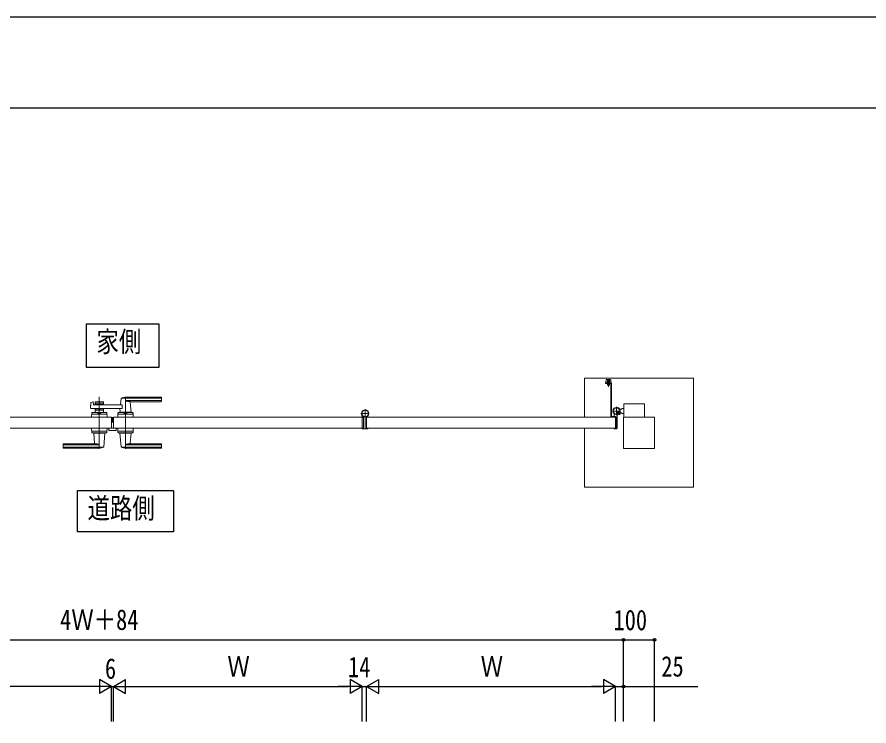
# Model space of a CAD drawing. Units: millimetres, scale not verified. Extents: x -6308 to 6308, y -4455 to 4455.
# Drawn here: x -3570 to -832, y 2178 to 4455 of the extents above; entities that cross this region are included whole.
import ezdxf
from ezdxf.enums import TextEntityAlignment as Align

# ---------------------------------------------------------------- set-up
doc = ezdxf.new("R2010")
doc.units = ezdxf.units.MM
doc.header["$LTSCALE"] = 20
for name, color, linetype in [('0-1_USER1', 3, 'Continuous'), ('0-2_YKK_12', 2, 'Continuous'), ('0-4_YKK_D', 6, 'Continuous'), ('0-5_YKK_ZWAK', 7, 'Continuous')]:
    doc.layers.add(name, color=color, linetype=linetype)
doc.layers.add('0-3_YKK_A1', color=4, linetype='Continuous', lineweight=18)
doc.styles.add('ＭＳ ゴシック', font='')
doc.styles.get('ＭＳ ゴシック').set_extended_font_data('MS Gothic')

msp = doc.modelspace()

# ---------------------------------------------------------------- linework, layer by layer
at = {"layer": '0-1_USER1'}
for points in [[(-3346.67, 3369.5), (-3346.67, 3469.5), (-3114.67, 3469.5), (-3114.67, 3329.08), (-3346.67, 3329.08)], [(-3375.47, 2834.5), (-3375.47, 2934.5), (-3067.15, 2934.5), (-3067.15, 2800.95), (-3375.47, 2800.95)]]:
    msp.add_lwpolyline(points, close=True, dxfattribs=at)
at = {"layer": '0-2_YKK_12'}
msp.add_line((-3263.47, 3152.5), (-3263.47, 3169.5), dxfattribs=at)
at = {"layer": '0-3_YKK_A1'}
for p, q in [((-1677.21, 3288.77), (-1678.47, 3279.5)), ((-1663.72, 3290.5), (-1675.22, 3290.5)), ((-1672.97, 3290.5), (-1672.97, 3283.5)), ((-1669.47, 3291.83), (-1669.47, 3266.72)), ((-1665.97, 3290.5), (-1665.97, 3283.5)), ((-1661.73, 3288.77), (-1660.47, 3279.5)), ((-1679.47, 3279.5), (-1679.47, 3277.5)), ((-1661.47, 3279.5), (-1679.47, 3279.5)), ((-1661.47, 3277.5), (-1679.47, 3277.5)), ((-1678.47, 3279.5), (-1660.47, 3279.5)), ((-1674.47, 3283.5), (-1674.47, 3283)), ((-1664.47, 3283.5), (-1674.47, 3283.5)), ((-1671.47, 3283), (-1674.47, 3283)), ((-1672.97, 3277.5), (-1672.97, 3274.3)), ((-1669.47, 3277.5), (-1672.97, 3277.5)), ((-1671.47, 3283.5), (-1671.47, 3279.5)), ((-1670.81, 3273.5), (-1670.81, 3283.5)), ((-1669.47, 3277.2), (-1669.47, 3274.6)), ((-1668.13, 3273.5), (-1668.13, 3283.5)), ((-1667.47, 3283.5), (-1667.47, 3279.5)), ((-1661.47, 3277.5), (-1661.47, 3171.5)), ((-1659.47, 3277.5), (-1659.47, 3171.5)), ((-3305.47, 3235.5), (-3305.47, 3068.5)), ((-3106.47, 3230.48), (-3235.26, 3230.48)), ((-3221.47, 3235.5), (-3221.47, 3068.5)), ((-3106.47, 3233.5), (-3221.47, 3233.5)), ((-3105.47, 3221.5), (-3105.47, 3232.5)), ((-3334.3, 3200.16), (-3333.08, 3215.57)), ((-3331.57, 3217.35), (-3326.15, 3218.7)), ((-3324.91, 3217.78), (-3324.52, 3209.95)), ((-3231.91, 3209), (-3323.52, 3209)), ((-3318.97, 3217.5), (-3318.97, 3209)), ((-3318.97, 3214.5), (-3291.97, 3214.5)), ((-3293.97, 3219.5), (-3316.97, 3219.5)), ((-3316.97, 3210.5), (-3307.88, 3210.5)), ((-3305.82, 3212.15), (-3307.18, 3210.79)), ((-3305.11, 3212.15), (-3303.76, 3210.79)), ((-3303.05, 3210.5), (-3293.97, 3210.5)), ((-3291.97, 3217.5), (-3291.97, 3209)), ((-3235.52, 3229.89), (-3237.22, 3210.81)), ((-3106.47, 3222.83), (-3221.47, 3222.83)), ((-3107.47, 3219.5), (-3206.49, 3219.5)), ((-3206.3, 3217.31), (-3203.5, 3185.82)), ((-1620.47, 3169.5), (-1620.47, 3211)), ((-1555.47, 3213), (-1618.47, 3213)), ((-1553.47, 3211), (-1553.47, 3169.5)), ((-3330.03, 3182.57), (-3330.47, 3169.5)), ((-3282.74, 3179.5), (-3328.2, 3179.5)), ((-3328.04, 3184.5), (-3282.9, 3184.5)), ((-3318.97, 3198), (-3318.97, 3184.5)), ((-3318.97, 3192.5), (-3291.97, 3192.5)), ((-3291.97, 3184.5), (-3318.97, 3184.5)), ((-3316.97, 3196.5), (-3307.88, 3196.5)), ((-3305.82, 3194.85), (-3307.18, 3196.21)), ((-3305.11, 3194.85), (-3303.76, 3196.21)), ((-3303.05, 3196.5), (-3293.97, 3196.5)), ((-3300.97, 3181.7), (-3300.97, 3184.5)), ((-3291.97, 3198), (-3291.97, 3184.5)), ((-3280.91, 3182.57), (-3280.47, 3169.5)), ((-3246.03, 3182.57), (-3246.47, 3169.5)), ((-3198.74, 3179.5), (-3244.2, 3179.5)), ((-3198.9, 3184.5), (-3244.04, 3184.5)), ((-3203.47, 3185.49), (-3239.47, 3185.49)), ((-3239.47, 3184.5), (-3239.47, 3185.49)), ((-3238.84, 3192.55), (-3239.44, 3185.82)), ((-3203.8, 3185.49), (-3239.14, 3185.49)), ((-3236.47, 3185.49), (-3238.64, 3185.49)), ((-3225.97, 3181.7), (-3225.97, 3184.5)), ((-3203.8, 3185.49), (-3206.47, 3185.49)), ((-3203.47, 3184.5), (-3203.47, 3185.49)), ((-3196.91, 3182.57), (-3196.47, 3169.5)), ((-2437.97, 3181.5), (-2464.97, 3181.5)), ((-2451.47, 3132.41), (-2451.47, 3195.8)), ((-1656.47, 3189.5), (-1630.47, 3189.5)), ((-1651.47, 3170.3), (-1651.47, 3179.34)), ((-1643.47, 3176.5), (-1643.47, 3202.5)), ((-1631.92, 3177.95), (-1641.98, 3188.01)), ((-1638.17, 3187.03), (-1641, 3184.2)), ((-1641, 3184.2), (-1637.58, 3180.79)), ((-1640.53, 3184.66), (-1637.05, 3181.18)), ((-1638.63, 3186.56), (-1635.15, 3183.08)), ((-1634.76, 3183.61), (-1638.17, 3187.03)), ((-1637.05, 3181.18), (-1636.29, 3180.42)), ((-1635.15, 3183.08), (-1634.39, 3182.32)), ((-1627.97, 3195.5), (-1633.66, 3195.5)), ((-1627.97, 3183.5), (-1632.67, 3183.5)), ((-1627.97, 3195.5), (-1625.47, 3198)), ((-1627.97, 3183.5), (-1625.47, 3181)), ((-1620.47, 3198), (-1625.47, 3198)), ((-1620.47, 3181), (-1625.47, 3181)), ((-3330.47, 3169.5), (-3280.47, 3169.5)), ((-3196.47, 3169.5), (-3246.47, 3169.5)), ((-2460.47, 3172), (-2460.47, 3173.36)), ((-2460.32, 3171.65), (-2458.62, 3169.95)), ((-2456.77, 3169.8), (-2458.27, 3169.8)), ((-2456.47, 3169.5), (-2456.47, 3134.5)), ((-2456.47, 3134.5), (-2456.47, 3169.5)), ((-2451.47, 3167.31), (-2451.47, 3134)), ((-2451.47, 3167.31), (-2451.47, 3134)), ((-2451.47, 3166), (-2451.47, 3158)), ((-2446.47, 3169.5), (-2446.47, 3134.5)), ((-2446.17, 3169.8), (-2444.68, 3169.8)), ((-2442.62, 3171.65), (-2444.32, 3169.95)), ((-2442.47, 3172.01), (-2442.47, 3173.36)), ((-1646.47, 3171.5), (-1659.47, 3171.5)), ((-1646.47, 3169.5), (-1659.47, 3169.5)), ((-1646.77, 3169.8), (-1650.97, 3169.8)), ((-1646.47, 3169.5), (-1646.47, 3134.5)), ((-1646.47, 3134.5), (-1646.47, 3169.5)), ((-1644.47, 3134.5), (-1644.47, 3169.5)), ((-1641.47, 3174.56), (-1641.47, 3134)), ((-3330.03, 3121.43), (-3330.47, 3134.5)), ((-3330.47, 3134.5), (-3280.47, 3134.5)), ((-3328.2, 3124.5), (-3282.74, 3124.5)), ((-3280.91, 3121.43), (-3280.47, 3134.5)), ((-3275.47, 3134.5), (-3275.47, 3128)), ((-3275.47, 3134.5), (-3251.47, 3134.5)), ((-3274.47, 3127), (-3252.47, 3127)), ((-3251.47, 3134.5), (-3251.47, 3128)), ((-3246.03, 3121.43), (-3246.47, 3134.5)), ((-3196.47, 3134.5), (-3246.47, 3134.5)), ((-3198.74, 3124.5), (-3244.2, 3124.5)), ((-3196.91, 3121.43), (-3196.47, 3134.5)), ((-2460.47, 3133.7), (-2460.47, 3133)), ((-2456.77, 3134.2), (-2459.97, 3134.2)), ((-2453.47, 3132), (-2459.47, 3132)), ((-2451.47, 3138), (-2451.47, 3146)), ((-2451.47, 3138), (-2451.47, 3146)), ((-2451.47, 3145.91), (-2451.47, 3137.91)), ((-2449.47, 3132), (-2443.47, 3132)), ((-2446.17, 3134.2), (-2442.97, 3134.2)), ((-2442.47, 3133.7), (-2442.47, 3133)), ((-1746.47, 2944.5), (-1746.47, 3134.5)), ((-1651.47, 3133.7), (-1651.47, 3133)), ((-1646.77, 3134.2), (-1650.97, 3134.2)), ((-1643.47, 3132), (-1650.47, 3132)), ((-1644.47, 3136.5), (-1646.47, 3136.5)), ((-1646.47, 3134.5), (-1644.47, 3134.5)), ((-3328.04, 3119.5), (-3282.9, 3119.5)), ((-3323.47, 3119.5), (-3323.47, 3118.5)), ((-3323.47, 3118.5), (-3287.47, 3118.5)), ((-3320.64, 3086.68), (-3323.45, 3118.17)), ((-3291.42, 3074.1), (-3287.5, 3118.17)), ((-3287.47, 3119.5), (-3287.47, 3118.5)), ((-3198.9, 3119.5), (-3244.04, 3119.5)), ((-3239.47, 3119.5), (-3239.47, 3118.5)), ((-3203.47, 3118.5), (-3239.47, 3118.5)), ((-3235.52, 3074.1), (-3239.44, 3118.17)), ((-3206.3, 3086.68), (-3203.49, 3118.17)), ((-3203.47, 3119.5), (-3203.47, 3118.5)), ((-3421.47, 3082.5), (-3421.47, 3071.5)), ((-3420.47, 3081.17), (-3305.47, 3081.17)), ((-3420.47, 3073.52), (-3291.68, 3073.52)), ((-3420.47, 3070.5), (-3305.47, 3070.5)), ((-3419.47, 3084.5), (-3320.45, 3084.5)), ((-3106.47, 3073.52), (-3235.26, 3073.52)), ((-3106.47, 3081.17), (-3221.47, 3081.17)), ((-3106.47, 3070.5), (-3221.47, 3070.5)), ((-3107.47, 3084.5), (-3206.49, 3084.5)), ((-3105.47, 3082.5), (-3105.47, 3071.5))]:
    msp.add_line(p, q, dxfattribs=at)
for points in [[(-1746.47, 2944.5), (-1396.47, 2944.5), (-1396.47, 3294.5)], [(-1746.47, 3169.5), (-1746.47, 3294.5), (-1396.47, 3294.5)], [(-1671.57, 3285.85), (-1670.62, 3283.9), (-1669.47, 3283.29)], [(-1667.37, 3285.85), (-1668.32, 3283.9), (-1669.47, 3283.29)], [(-1671.47, 3283.5), (-1672.97, 3283.5), (-1672.59, 3284.91)], [(-1672.97, 3274.3), (-1665.97, 3274.3), (-1665.97, 3277.5), (-1669.47, 3277.5)], [(-1667.47, 3283.5), (-1665.97, 3283.5), (-1666.35, 3284.91)], [(-1664.47, 3283.5), (-1664.47, 3283), (-1667.47, 3283)], [(-3231.91, 3209), (-3231.91, 3198), (-3332.3, 3198)], [(-3300.97, 3181.7), (-3309.97, 3181.7), (-3309.97, 3184.5)], [(-3225.97, 3181.7), (-3216.97, 3181.7), (-3216.97, 3184.5)], [(-1636.75, 3179.95), (-1637.81, 3178.89), (-1636.55, 3178.17)], [(-1637.58, 3180.79), (-1636.75, 3179.95), (-1633.92, 3182.78), (-1634.76, 3183.61)], [(-1635.16, 3178.22), (-1635.87, 3180.27), (-1635.49, 3181.52)], [(-1632.19, 3181.19), (-1634.24, 3181.9), (-1635.49, 3181.52)], [(-1633.92, 3182.78), (-1632.86, 3183.84), (-1632.14, 3182.58)], [(-3266.47, 3169.5), (-3266.47, 3134.5), (-4066.47, 3134.5)], [(-3266.47, 3169.5), (-4066.47, 3169.5), (-4066.47, 3134.5)], [(-3260.47, 3169.5), (-3260.47, 3134.5), (-2460.47, 3134.5)], [(-3260.47, 3169.5), (-2460.47, 3169.5), (-2460.47, 3134.5)], [(-2456.47, 3169.5), (-2460.47, 3169.5), (-2460.47, 3164.25)], [(-2456.47, 3134.5), (-2456.47, 3169.5), (-2456.47, 3134.5)], [(-2446.47, 3169.5), (-2446.47, 3134.5), (-1646.47, 3134.5)], [(-2446.47, 3169.5), (-1646.47, 3169.5), (-1646.47, 3134.5)], [(-2456.47, 3134.5), (-2460.47, 3134.5), (-2460.47, 3139.75)]]:
    msp.add_lwpolyline(points, dxfattribs=at)
for points in [[(-1671.47, 3273.5), (-1667.47, 3273.5), (-1667.47, 3283.5), (-1671.47, 3283.5)], [(-1521.47, 3069.5), (-1621.47, 3069.5), (-1621.47, 3169.5), (-1521.47, 3169.5)]]:
    msp.add_lwpolyline(points, close=True, dxfattribs=at)
for centre, radius in [((-2451.47, 3181.5), 11.5), ((-2451.47, 3181.5), 10.5), ((-1643.47, 3189.5), 11.5), ((-1643.47, 3189.5), 10.35)]:
    msp.add_circle(centre, radius, dxfattribs=at)
for centre, radius, start, end in [((-1675.22, 3288.5), 2, 90, 172.23483), ((-1671.34, 3284.57), 1.3, 104.0353, 165), ((-1669.47, 3277.1), 9, 75.9647, 104.0353), ((-1667.6, 3284.57), 1.3, 15, 75.9647), ((-1663.72, 3288.5), 2, 7.76517, 90), ((-1671.22, 3272.3), 5.2, 70.34714, 109.65286), ((-1671.22, 3279.5), 5.2, 250.34714, 289.65286), ((-1672.93, 3273.8), 0.5, 8.21321, 90), ((-1669.47, 3274.3), 3, 188.21321, 351.78679), ((-1667.72, 3272.3), 5.2, 70.34714, 109.65286), ((-1667.72, 3279.5), 5.2, 250.34714, 289.65286), ((-1666.01, 3273.8), 0.5, 90, 171.78679), ((-1661.47, 3277.5), 2, 0, 90), ((-3234.53, 3229.81), 1, 113.30607, 174.91858), ((-3221.47, 3199.5), 34, 90, 113.30607), ((-3106.47, 3232.5), 1, 0, 90), ((-3106.47, 3229.48), 1, 0, 90), ((-3331.09, 3215.41), 2, 104.03624, 175.49449), ((-3325.91, 3217.73), 1, 2.86241, 104.03624), ((-3323.52, 3210), 1, 182.86241, 270), ((-3316.97, 3217.5), 2, 90, 180), ((-3316.97, 3212.5), 2, 180, 270), ((-3307.88, 3211.5), 1, 270, 315), ((-3305.47, 3211.79), 0.5, 45, 135), ((-3303.05, 3211.5), 1, 225, 270), ((-3293.97, 3217.5), 2, 0, 90), ((-3293.97, 3212.5), 2, 270, 0), ((-3239.21, 3210.99), 2, 270, 354.91858), ((-3207.68, 3249.48), 30, 242.63879, 272.27092), ((-3204.31, 3217.5), 2, 90, 185.08142), ((-3107.47, 3221.5), 2, 270, 0), ((-3106.47, 3223.83), 1, 270, 0), ((-1618.47, 3211), 2, 90, 180), ((-1555.47, 3211), 2, 0, 90), ((-3332.3, 3200), 2, 175.49449, 270), ((-3328.2, 3177.5), 2, 90, 178.09085), ((-3328.04, 3182.5), 2, 90, 178.09085), ((-3316.97, 3194.5), 2, 90, 180), ((-3307.88, 3195.5), 1, 45, 90), ((-3305.47, 3195.21), 0.5, 225, 315), ((-3303.05, 3195.5), 1, 90, 135), ((-3293.97, 3194.5), 2, 0, 90), ((-3282.9, 3182.5), 2, 1.90915, 90), ((-3282.74, 3177.5), 2, 1.90915, 90), ((-3244.2, 3177.5), 2, 90, 178.09085), ((-3244.04, 3182.5), 2, 90, 178.09085), ((-3243.82, 3192.99), 5, 354.91858, 90), ((-3239.14, 3185.79), 0.3, 174.91858, 270), ((-3203.8, 3185.79), 0.3, 270, 5.08142), ((-3198.9, 3182.5), 2, 1.90915, 90), ((-3198.74, 3177.5), 2, 1.90915, 90), ((-2451.47, 3181.5), 11.5, 281.94061, 214.14842), ((-1643.47, 3189.5), 11.5, 295.10278, 218.01228), ((-1656.47, 3179.34), 5, 0, 38.01228), ((-1636.47, 3174.56), 5, 115.10278, 179.99998), ((-1635.9, 3179.29), 1.3, 240, 300.9647), ((-1639.86, 3185.89), 9, 300.9647, 329.0353), ((-1633.26, 3181.93), 1.3, 329.0353, 30), ((-2463.47, 3173.36), 3, 360, 34.14842), ((-2459.97, 3172.01), 0.5, 180.00006, 225.00006), ((-2458.26, 3170.3), 0.5, 225.00006, 270.00006), ((-2456.77, 3169.5), 0.3, 360, 90), ((-2454.47, 3167.31), 3, 0.00003, 78.05939), ((-2446.17, 3169.5), 0.3, 90, 180), ((-2444.68, 3170.3), 0.5, 270, 315), ((-2442.97, 3172.01), 0.5, 315, 360), ((-2439.47, 3173.36), 3, 145.85158, 180), ((-1659.47, 3171.5), 2, 180, 270), ((-1650.97, 3170.3), 0.5, 180, 270), ((-1646.77, 3169.5), 0.3, 0, 90), ((-1646.47, 3169.5), 2, 0, 90), ((-3328.2, 3126.5), 2, 181.90915, 270), ((-3328.04, 3121.5), 2, 181.90915, 270), ((-3282.9, 3121.5), 2, 270, 358.09085), ((-3282.74, 3126.5), 2, 270, 358.09085), ((-3274.47, 3128), 1, 180, 270), ((-3252.47, 3128), 1, 270, 360), ((-3244.2, 3126.5), 2, 181.90915, 270), ((-3244.04, 3121.5), 2, 181.90915, 270), ((-3198.9, 3121.5), 2, 270, 358.09085), ((-3198.74, 3126.5), 2, 270, 358.09085), ((-2459.97, 3133.7), 0.5, 90, 180), ((-2459.47, 3133), 1, 180, 270), ((-2456.77, 3134.5), 0.3, 270, 360), ((-2453.47, 3134), 2, 270, 360), ((-2449.47, 3134), 2, 180, 270), ((-2446.17, 3134.5), 0.3, 180, 270), ((-2443.47, 3133), 1, 270, 360), ((-2442.97, 3133.7), 0.5, 360, 90), ((-1650.97, 3133.7), 0.5, 90, 180), ((-1650.47, 3133), 1, 180, 270), ((-1646.77, 3134.5), 0.3, 270, 0), ((-1643.47, 3134), 2, 270, 0), ((-3323.15, 3118.2), 0.3, 90, 185.08142), ((-3287.8, 3118.2), 0.3, 354.91858, 90), ((-3239.14, 3118.2), 0.3, 90, 185.08142), ((-3203.79, 3118.2), 0.3, 354.91858, 90), ((-3419.47, 3082.5), 2, 90, 180), ((-3420.47, 3080.17), 1, 90, 180), ((-3420.47, 3074.52), 1, 180, 270), ((-3420.47, 3071.5), 1, 180, 270), ((-3322.64, 3086.5), 2, 270, 5.08142), ((-3319.26, 3054.52), 30, 62.63879, 92.27092), ((-3305.47, 3104.5), 34, 270, 293.30607), ((-3292.42, 3074.19), 1, 293.30607, 354.91858), ((-3234.52, 3074.19), 1, 185.08142, 246.69393), ((-3221.47, 3104.5), 34, 246.69393, 270), ((-3207.68, 3054.52), 30, 87.72908, 117.36121), ((-3204.3, 3086.5), 2, 174.91858, 270), ((-3107.47, 3082.5), 2, 0, 90), ((-3106.47, 3080.17), 1, 0, 90), ((-3106.47, 3074.52), 1, 270, 0), ((-3106.47, 3071.5), 1, 270, 0)]:
    msp.add_arc(centre, radius, start, end, dxfattribs=at)
at = {"layer": '0-4_YKK_D'}
for p, q in [((-4905.47, 2454.5), (-1621.47, 2454.5)), ((-1621.47, 2191.62), (-1621.47, 2455.5)), ((-1621.47, 2191.62), (-1621.47, 2455.5)), ((-1621.47, 2454.5), (-1521.47, 2454.5)), ((-1521.47, 2191.62), (-1521.47, 2455.5)), ((-3266.47, 2304.5), (-3305.44, 2327)), ((-3305.44, 2327), (-3305.44, 2282)), ((-3260.47, 2304.5), (-3221.5, 2327)), ((-3221.5, 2282), (-3221.5, 2327)), ((-2460.47, 2304.5), (-2499.44, 2327)), ((-2499.44, 2327), (-2499.44, 2282)), ((-2446.47, 2304.5), (-2407.5, 2327)), ((-2407.5, 2282), (-2407.5, 2327)), ((-1646.47, 2304.5), (-1685.44, 2327)), ((-1685.44, 2327), (-1685.44, 2282)), ((-3311.47, 2304.5), (-4021.47, 2304.5)), ((-3266.47, 2304.5), (-3344.41, 2304.5)), ((-3266.47, 2304.5), (-3305.44, 2282)), ((-3266.47, 2304.5), (-3283.47, 2304.5)), ((-3266.47, 2191.62), (-3266.47, 2305.5)), ((-3266.47, 2191.62), (-3266.47, 2305.5)), ((-3266.47, 2304.5), (-3260.47, 2304.5)), ((-3260.47, 2191.62), (-3260.47, 2305.5)), ((-3260.47, 2191.62), (-3260.47, 2305.5)), ((-3260.47, 2304.5), (-3243.47, 2304.5)), ((-3260.47, 2304.5), (-3221.5, 2282)), ((-3260.47, 2304.5), (-3182.53, 2304.5)), ((-3215.47, 2304.5), (-2505.47, 2304.5)), ((-2460.47, 2304.5), (-2538.41, 2304.5)), ((-2460.47, 2304.5), (-2499.44, 2282)), ((-2460.47, 2304.5), (-2477.47, 2304.5)), ((-2460.47, 2191.62), (-2460.47, 2305.5)), ((-2460.47, 2191.62), (-2460.47, 2305.5)), ((-2460.47, 2304.5), (-2446.47, 2304.5)), ((-2446.47, 2191.62), (-2446.47, 2305.5)), ((-2446.47, 2191.62), (-2446.47, 2305.5)), ((-2446.47, 2304.5), (-2429.47, 2304.5)), ((-2446.47, 2304.5), (-2407.5, 2282)), ((-2446.47, 2304.5), (-2368.53, 2304.5)), ((-2401.47, 2304.5), (-1691.47, 2304.5)), ((-1646.47, 2304.5), (-1724.41, 2304.5)), ((-1646.47, 2304.5), (-1685.44, 2282)), ((-1646.47, 2191.62), (-1646.47, 2305.5)), ((-1646.47, 2191.62), (-1646.47, 2305.5)), ((-1621.47, 2191.62), (-1621.47, 2305.5))]:
    msp.add_line(p, q, dxfattribs=at)
msp.add_lwpolyline([(-1646.47, 2304.5), (-1621.47, 2304.5), (-1381.91, 2304.5)], dxfattribs=at)
for centre in [(-1621.47, 2454.5), (-1621.47, 2454.5), (-1521.47, 2454.5), (-1621.47, 2304.5)]:
    msp.add_circle(centre, 4.25, dxfattribs=at)
at = {"layer": '0-5_YKK_ZWAK'}
msp.add_line((5842.53, 4162.5), (-5857.47, 4162.5), dxfattribs=at)
msp.add_lwpolyline([(-6307.5, -4455), (6307.5, -4455), (6307.5, 4455), (-6307.5, 4455)], close=True, dxfattribs=at)

# ---------------------------------------------------------------- texts
at = {"layer": '0-1_USER1', "style": 'ＭＳ ゴシック', "width": 0.8}
for s, p in [('家側', (-3314.67, 3359.5)), ('道路側', (-3343.47, 2824.5))]:
    msp.add_text(s, height=65.98, dxfattribs=at).set_placement(p, align=Align.BOTTOM_LEFT)
at = {"layer": '0-4_YKK_D', "style": 'ＭＳ ゴシック', "width": 0.8}
for s, p in [('4Ｗ＋84', (-3431.47, 2466.5)), ('100', (-1653.07, 2465.5)), ('6', (-3287.47, 2309.5)), ('Ｗ', (-2894.07, 2316.5)), ('14', (-2506.27, 2314.5)), ('Ｗ', (-2080.07, 2316.5)), ('25', (-1499.51, 2316.5))]:
    msp.add_text(s, height=65.98, dxfattribs=at).set_placement(p, align=Align.BOTTOM_LEFT)

doc.saveas('drawing.dxf')
